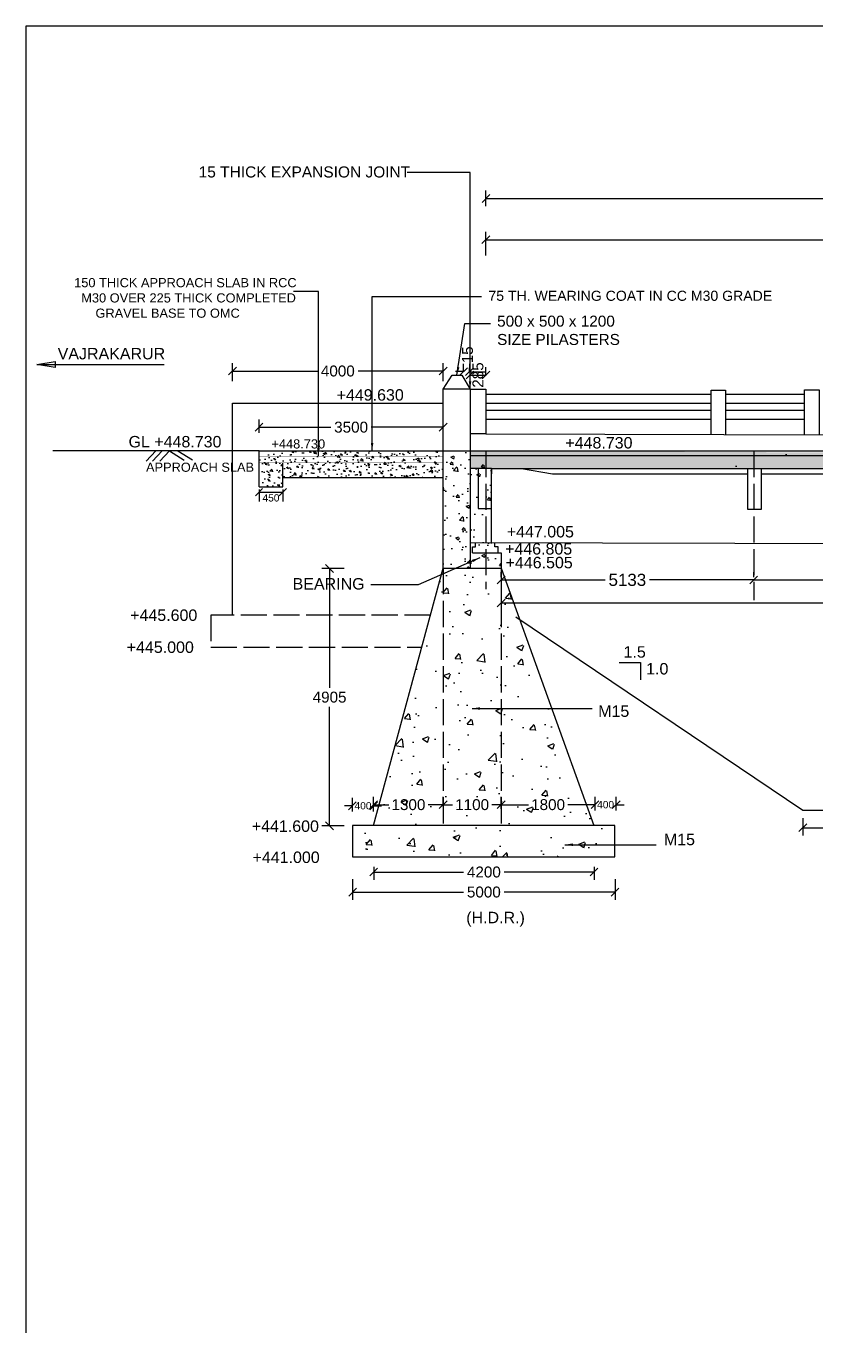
# Model space of a CAD drawing. Header units: inches. Extents: x 19201.6 to 19297.2, y 19008.4 to 19074.4.
# Drawn here: x 19201.6 to 19219.71, y 19044.64 to 19074.44 of the extents above; entities that cross this region are included whole.
import ezdxf

# ---------------------------------------------------------------- set-up
doc = ezdxf.new("R2010")
doc.units = ezdxf.units.IN
doc.header["$MEASUREMENT"] = 0
doc.linetypes.add('ACAD_ISO02W100', pattern=[15, 12, -3])
for name, color, linetype in [('DIMENSION', 255, 'Continuous'), ('DRAWING', 2, 'Continuous'), ('HATCH', 255, 'Continuous'), ('TEXT', 255, 'Continuous')]:
    doc.layers.add(name, color=color, linetype=linetype)
doc.styles.get("Standard").update_dxf_attribs({"font": 'arial.ttf'})
doc.dimstyles.get("Standard").update_dxf_attribs({"dimtxt": 0.25, "dimasz": 0.18, "dimexe": 0.18, "dimexo": 0.0625, "dimgap": 0.09, "dimtad": 0, "dimtih": 1, "dimtoh": 1, "dimdec": 4, "dimzin": 0, "dimdsep": 46, "dimtxsty": 'Standard', "dimblk": 'OBLIQUE', "dimcen": 0.09, "dimadec": 0, "dimazin": 0, "dimtfac": 1, "dimtdec": 4, "dimtofl": 0, "dimtmove": 0, "dimatfit": 3, "dimfxl": 1, "dimtolj": 1, "dimtzin": 0, "dimarcsym": 0})
pattern_1 = [(50, (0, 0), (1.434520365, -0.12550427), [0.15, -1.65]), (355, (0, 0), (-0.27750267, 1.50438427), [0.12, -1.32]), (100.4514, (0.1195, -0.0105), (1.15701876, 1.378879084), [0.12748038, -1.402284224]), (46.1842, (0, 0.4), (2.1344821, -0.33103803), [0.225, -2.475]), (96.6356, (0.1779, 0.3724), (1.86932541, 1.94823574), [0.19122058, -2.103426]), (351.1842, (0, 0.4), (1.86932389, 1.9482372), [0.18, -1.98]), (21, (0.2, 0.3), (1.193814104, -0.80523778), [0.15, -1.65]), (326, (0.2, 0.3), (0.48663066, 1.45030009), [0.12, -1.32]), (71.4514, (0.2995, 0.2329), (1.68044526, 0.64506099), [0.12748038, -1.402284224]), (37.5, (0, 0), (0.024319711, 0.665787708), [0, -1.304, 0, -1.34, 0, -1.325]), (7.5, (0, 0), (0.526139075, 0.788823424), [0, -0.764, 0, -1.274, 0, -0.505]), (327.5, (-0.446, 0), (1.067644872, -0.045109743), [0, -0.5, 0, -1.56, 0, -2.07]), (317.5, (-0.646, 0), (1.16637234, 0.200209965), [0, -0.65, 0, -1.036, 0, -1.47])]

# ---------------------------------------------------------------- blocks, each defined once
blk = doc.blocks.new('_Oblique')
at = {"color": 0, "linetype": 'ByBlock', "lineweight": -2}
blk.add_line((-0.5, -0.5), (0.5, 0.5), dxfattribs=at)
blk = doc.blocks.new('*D75')
at = {"layer": 'Defpoints', "color": 0, "transparency": 16777216}
for p in [(19211.165, 19065.241), (19206.944, 19065.05), (19211.165, 19065.05)]:
    blk.add_point(p, dxfattribs=at)
at = {"layer": 'DIMENSION', "color": 0, "lineweight": -2, "transparency": 16777216}
for p, q in [((19206.944, 19065.112), (19206.944, 19065.421)), ((19206.944, 19065.241), (19208.592, 19065.241)), ((19211.165, 19065.241), (19209.517, 19065.241)), ((19211.165, 19065.112), (19211.165, 19065.421))]:
    blk.add_line(p, q, dxfattribs=at)
at = {"layer": 'DIMENSION', "color": 0, "lineweight": -2, "transparency": 16777216, "xscale": 0.18, "yscale": 0.18, "zscale": 0.18, "rotation": 180}
blk.add_blockref('_Oblique', (19206.944, 19065.241), dxfattribs=at)
at = {"layer": 'DIMENSION', "color": 0, "lineweight": -2, "transparency": 16777216, "xscale": 0.18, "yscale": 0.18, "zscale": 0.18}
blk.add_blockref('_Oblique', (19211.165, 19065.241), dxfattribs=at)
at = {"layer": 'DIMENSION', "color": 0, "transparency": 16777216, "insert": (19209.054, 19065.241), "char_height": 0.25, "attachment_point": 5}
blk.add_mtext('\\A1;3500', dxfattribs=at)
blk = doc.blocks.new('*D76')
at = {"layer": 'Defpoints', "color": 0, "transparency": 16777216}
for p in [(19211.165, 19066.528), (19206.335, 19066.236), (19211.165, 19066.236)]:
    blk.add_point(p, dxfattribs=at)
at = {"layer": 'DIMENSION', "color": 0, "lineweight": -2, "transparency": 16777216}
for p, q in [((19206.335, 19066.298), (19206.335, 19066.708)), ((19211.165, 19066.298), (19211.165, 19066.708)), ((19206.335, 19066.528), (19208.282, 19066.528)), ((19211.165, 19066.528), (19209.218, 19066.528))]:
    blk.add_line(p, q, dxfattribs=at)
at = {"layer": 'DIMENSION', "color": 0, "lineweight": -2, "transparency": 16777216, "xscale": 0.18, "yscale": 0.18, "zscale": 0.18, "rotation": 180}
blk.add_blockref('_Oblique', (19206.335, 19066.528), dxfattribs=at)
at = {"layer": 'DIMENSION', "color": 0, "lineweight": -2, "transparency": 16777216, "xscale": 0.18, "yscale": 0.18, "zscale": 0.18}
blk.add_blockref('_Oblique', (19211.165, 19066.528), dxfattribs=at)
at = {"layer": 'DIMENSION', "color": 0, "transparency": 16777216, "insert": (19208.75, 19066.528), "char_height": 0.25, "attachment_point": 5}
blk.add_mtext('\\A1;4000', dxfattribs=at)
blk = doc.blocks.new('*D77')
at = {"layer": 'Defpoints', "color": 0, "transparency": 16777216}
for p in [(19208.959, 19062.001), (19208.561, 19056.107), (19208.959, 19056.107)]:
    blk.add_point(p, dxfattribs=at)
at = {"layer": 'DIMENSION', "color": 0, "lineweight": -2, "transparency": 16777216}
for p, q in [((19208.897, 19062.001), (19208.381, 19062.001)), ((19208.561, 19062.001), (19208.561, 19059.271)), ((19208.561, 19056.107), (19208.561, 19058.836)), ((19208.897, 19056.107), (19208.381, 19056.107))]:
    blk.add_line(p, q, dxfattribs=at)
at = {"layer": 'DIMENSION', "color": 0, "lineweight": -2, "transparency": 16777216, "xscale": 0.18, "yscale": 0.18, "zscale": 0.18}
for p, rotation in [((19208.561, 19062.001), 90), ((19208.561, 19056.107), 270)]:
    blk.add_blockref('_Oblique', p, dxfattribs=dict(at, rotation=rotation))
at = {"layer": 'DIMENSION', "color": 0, "transparency": 16777216, "insert": (19208.561, 19059.054), "char_height": 0.25, "attachment_point": 5}
blk.add_mtext('\\A1;4905', dxfattribs=at)
blk = doc.blocks.new('*D78')
at = {"layer": 'Defpoints', "color": 0, "transparency": 16777216}
for p in [(19209.572, 19055.23), (19214.622, 19055.23), (19214.622, 19055.046)]:
    blk.add_point(p, dxfattribs=at)
at = {"layer": 'DIMENSION', "color": 0, "lineweight": -2, "transparency": 16777216}
for p, q in [((19209.572, 19055.168), (19209.572, 19054.866)), ((19214.622, 19055.168), (19214.622, 19054.866)), ((19209.572, 19055.046), (19211.629, 19055.046)), ((19214.622, 19055.046), (19212.565, 19055.046))]:
    blk.add_line(p, q, dxfattribs=at)
at = {"layer": 'DIMENSION', "color": 0, "lineweight": -2, "transparency": 16777216, "xscale": 0.18, "yscale": 0.18, "zscale": 0.18, "rotation": 180}
blk.add_blockref('_Oblique', (19209.572, 19055.046), dxfattribs=at)
at = {"layer": 'DIMENSION', "color": 0, "lineweight": -2, "transparency": 16777216, "xscale": 0.18, "yscale": 0.18, "zscale": 0.18}
blk.add_blockref('_Oblique', (19214.622, 19055.046), dxfattribs=at)
at = {"layer": 'DIMENSION', "color": 0, "transparency": 16777216, "insert": (19212.097, 19055.046), "char_height": 0.25, "attachment_point": 5}
blk.add_mtext('\\A1;4200', dxfattribs=at)
blk = doc.blocks.new('*D79')
at = {"layer": 'Defpoints', "color": 0, "transparency": 16777216}
for p in [(19209.09, 19054.942), (19215.102, 19054.942), (19215.102, 19054.587)]:
    blk.add_point(p, dxfattribs=at)
at = {"layer": 'DIMENSION', "color": 0, "lineweight": -2, "transparency": 16777216}
for p, q in [((19209.09, 19054.88), (19209.09, 19054.407)), ((19215.102, 19054.88), (19215.102, 19054.407)), ((19209.09, 19054.587), (19211.633, 19054.587)), ((19215.102, 19054.587), (19212.559, 19054.587))]:
    blk.add_line(p, q, dxfattribs=at)
at = {"layer": 'DIMENSION', "color": 0, "lineweight": -2, "transparency": 16777216, "xscale": 0.18, "yscale": 0.18, "zscale": 0.18, "rotation": 180}
blk.add_blockref('_Oblique', (19209.09, 19054.587), dxfattribs=at)
at = {"layer": 'DIMENSION', "color": 0, "lineweight": -2, "transparency": 16777216, "xscale": 0.18, "yscale": 0.18, "zscale": 0.18}
blk.add_blockref('_Oblique', (19215.102, 19054.587), dxfattribs=at)
at = {"layer": 'DIMENSION', "color": 0, "transparency": 16777216, "insert": (19212.096, 19054.587), "char_height": 0.25, "attachment_point": 5}
blk.add_mtext('\\A1;5000', dxfattribs=at)
blk = doc.blocks.new('*D80')
at = {"layer": 'Defpoints', "color": 0, "transparency": 16777216}
for p in [(19212.491, 19061.741), (19218.28, 19061.741), (19218.28, 19061.741)]:
    blk.add_point(p, dxfattribs=at)
at = {"layer": 'DIMENSION', "color": 0, "lineweight": -2, "transparency": 16777216}
for p, q in [((19212.491, 19061.803), (19212.491, 19061.921)), ((19218.28, 19061.803), (19218.28, 19061.921)), ((19212.491, 19061.741), (19214.88, 19061.741)), ((19218.28, 19061.741), (19215.89, 19061.741))]:
    blk.add_line(p, q, dxfattribs=at)
at = {"layer": 'DIMENSION', "color": 0, "lineweight": -2, "transparency": 16777216, "xscale": 0.18, "yscale": 0.18, "zscale": 0.18, "rotation": 180}
blk.add_blockref('_Oblique', (19212.491, 19061.741), dxfattribs=at)
at = {"layer": 'DIMENSION', "color": 0, "lineweight": -2, "transparency": 16777216, "xscale": 0.18, "yscale": 0.18, "zscale": 0.18}
blk.add_blockref('_Oblique', (19218.28, 19061.741), dxfattribs=at)
at = {"layer": 'DIMENSION', "color": 0, "transparency": 16777216, "insert": (19215.385, 19061.741), "char_height": 0.2778, "attachment_point": 5}
blk.add_mtext('\\A1;5133', dxfattribs=at)
blk = doc.blocks.new('*D81')
at = {"layer": 'Defpoints', "color": 0, "transparency": 16777216}
for p in [(19218.28, 19061.741), (19224.444, 19061.741), (19224.444, 19061.741)]:
    blk.add_point(p, dxfattribs=at)
at = {"layer": 'DIMENSION', "color": 0, "lineweight": -2, "transparency": 16777216}
for p, q in [((19218.28, 19061.803), (19218.28, 19061.921)), ((19224.444, 19061.803), (19224.444, 19061.921)), ((19218.28, 19061.741), (19220.857, 19061.741)), ((19224.444, 19061.741), (19221.867, 19061.741))]:
    blk.add_line(p, q, dxfattribs=at)
at = {"layer": 'DIMENSION', "color": 0, "lineweight": -2, "transparency": 16777216, "xscale": 0.18, "yscale": 0.18, "zscale": 0.18, "rotation": 180}
blk.add_blockref('_Oblique', (19218.28, 19061.741), dxfattribs=at)
at = {"layer": 'DIMENSION', "color": 0, "lineweight": -2, "transparency": 16777216, "xscale": 0.18, "yscale": 0.18, "zscale": 0.18}
blk.add_blockref('_Oblique', (19224.444, 19061.741), dxfattribs=at)
at = {"layer": 'DIMENSION', "color": 0, "transparency": 16777216, "insert": (19221.362, 19061.741), "char_height": 0.2778, "attachment_point": 5}
blk.add_mtext('\\A1;5133', dxfattribs=at)
blk = doc.blocks.new('*D90')
at = {"layer": 'Defpoints', "color": 0, "transparency": 16777216}
for p in [(19212.491, 19061.75), (19230.186, 19061.479), (19230.186, 19061.214)]:
    blk.add_point(p, dxfattribs=at)
at = {"layer": 'DIMENSION', "color": 0, "lineweight": -2, "transparency": 16777216}
for p, q in [((19212.491, 19061.687), (19212.491, 19061.034)), ((19230.186, 19061.417), (19230.186, 19061.034)), ((19212.491, 19061.214), (19220.739, 19061.214)), ((19230.186, 19061.214), (19221.937, 19061.214))]:
    blk.add_line(p, q, dxfattribs=at)
at = {"layer": 'DIMENSION', "color": 0, "lineweight": -2, "transparency": 16777216, "xscale": 0.18, "yscale": 0.18, "zscale": 0.18, "rotation": 180}
blk.add_blockref('_Oblique', (19212.491, 19061.214), dxfattribs=at)
at = {"layer": 'DIMENSION', "color": 0, "lineweight": -2, "transparency": 16777216, "xscale": 0.18, "yscale": 0.18, "zscale": 0.18}
blk.add_blockref('_Oblique', (19230.186, 19061.214), dxfattribs=at)
at = {"layer": 'DIMENSION', "color": 0, "transparency": 16777216, "insert": (19221.338, 19061.214), "char_height": 0.2778, "attachment_point": 5}
blk.add_mtext('\\A1;14800', dxfattribs=at)
blk = doc.blocks.new('*D91')
at = {"layer": 'Defpoints', "color": 0, "transparency": 16777216}
for p in [(19219.407, 19056.343), (19222.991, 19056.343), (19222.991, 19056.063)]:
    blk.add_point(p, dxfattribs=at)
at = {"layer": 'TEXT', "color": 0, "lineweight": -2, "transparency": 16777216}
for p, q in [((19219.407, 19056.281), (19219.407, 19055.883)), ((19222.991, 19056.281), (19222.991, 19055.883)), ((19219.407, 19056.063), (19220.736, 19056.063)), ((19222.991, 19056.063), (19221.661, 19056.063))]:
    blk.add_line(p, q, dxfattribs=at)
at = {"layer": 'TEXT', "color": 0, "lineweight": -2, "transparency": 16777216, "xscale": 0.18, "yscale": 0.18, "zscale": 0.18, "rotation": 180}
blk.add_blockref('_Oblique', (19219.407, 19056.063), dxfattribs=at)
at = {"layer": 'TEXT', "color": 0, "lineweight": -2, "transparency": 16777216, "xscale": 0.18, "yscale": 0.18, "zscale": 0.18}
blk.add_blockref('_Oblique', (19222.991, 19056.063), dxfattribs=at)
at = {"layer": 'TEXT', "color": 0, "transparency": 16777216, "insert": (19221.199, 19056.063), "char_height": 0.25, "attachment_point": 5}
blk.add_mtext('\\A1;3000', dxfattribs=at)
blk = doc.blocks.new('*D92')
at = {"layer": 'Defpoints', "color": 0, "transparency": 16777216}
for p in [(19230.64, 19069.539), (19212.14, 19069.117), (19230.64, 19069.117)]:
    blk.add_point(p, dxfattribs=at)
at = {"layer": 'DIMENSION', "color": 0, "lineweight": -2, "transparency": 16777216}
for p, q in [((19212.14, 19069.18), (19212.14, 19069.719)), ((19230.64, 19069.18), (19230.64, 19069.719)), ((19212.14, 19069.539), (19220.791, 19069.539)), ((19230.64, 19069.539), (19221.989, 19069.539))]:
    blk.add_line(p, q, dxfattribs=at)
at = {"layer": 'DIMENSION', "color": 0, "lineweight": -2, "transparency": 16777216, "xscale": 0.18, "yscale": 0.18, "zscale": 0.18, "rotation": 180}
blk.add_blockref('_Oblique', (19212.14, 19069.539), dxfattribs=at)
at = {"layer": 'DIMENSION', "color": 0, "lineweight": -2, "transparency": 16777216, "xscale": 0.18, "yscale": 0.18, "zscale": 0.18}
blk.add_blockref('_Oblique', (19230.64, 19069.539), dxfattribs=at)
at = {"layer": 'DIMENSION', "color": 0, "transparency": 16777216, "insert": (19221.39, 19069.539), "char_height": 0.2778, "attachment_point": 5}
blk.add_mtext('\\A1;15400', dxfattribs=at)
blk = doc.blocks.new('*D93')
at = {"layer": 'Defpoints', "color": 0, "transparency": 16777216}
for p in [(19269.028, 19070.484), (19212.144, 19070.245), (19269.028, 19070.245)]:
    blk.add_point(p, dxfattribs=at)
at = {"layer": 'DIMENSION', "color": 0, "lineweight": -2, "transparency": 16777216}
for p, q in [((19212.144, 19070.308), (19212.144, 19070.664)), ((19269.028, 19070.308), (19269.028, 19070.664)), ((19212.144, 19070.484), (19239.968, 19070.484)), ((19269.028, 19070.484), (19241.204, 19070.484))]:
    blk.add_line(p, q, dxfattribs=at)
at = {"layer": 'DIMENSION', "color": 0, "lineweight": -2, "transparency": 16777216, "xscale": 0.18, "yscale": 0.18, "zscale": 0.18, "rotation": 180}
blk.add_blockref('_Oblique', (19212.144, 19070.484), dxfattribs=at)
at = {"layer": 'DIMENSION', "color": 0, "lineweight": -2, "transparency": 16777216, "xscale": 0.18, "yscale": 0.18, "zscale": 0.18}
blk.add_blockref('_Oblique', (19269.028, 19070.484), dxfattribs=at)
at = {"layer": 'DIMENSION', "color": 0, "transparency": 16777216, "insert": (19240.586, 19070.484), "char_height": 0.2778, "attachment_point": 5}
blk.add_mtext('\\A1;47400', dxfattribs=at)
blk = doc.blocks.new('*D96')
at = {"layer": 'Defpoints', "color": 0, "transparency": 16777216}
for p in [(19209.57, 19056.565), (19209.084, 19056.369), (19209.57, 19056.372)]:
    blk.add_point(p, dxfattribs=at)
at = {"layer": 'DIMENSION', "color": 0, "lineweight": -2, "transparency": 16777216}
for p, q in [((19209.084, 19056.565), (19208.904, 19056.565)), ((19209.084, 19056.431), (19209.084, 19056.745)), ((19209.57, 19056.435), (19209.57, 19056.745)), ((19209.57, 19056.565), (19209.75, 19056.565))]:
    blk.add_line(p, q, dxfattribs=at)
at = {"layer": 'DIMENSION', "color": 0, "lineweight": -2, "transparency": 16777216, "xscale": 0.18, "yscale": 0.18, "zscale": 0.18}
blk.add_blockref('_Oblique', (19209.084, 19056.565), dxfattribs=at)
at = {"layer": 'DIMENSION', "color": 0, "lineweight": -2, "transparency": 16777216, "xscale": 0.18, "yscale": 0.18, "zscale": 0.18, "rotation": 180}
blk.add_blockref('_Oblique', (19209.57, 19056.565), dxfattribs=at)
at = {"layer": 'DIMENSION', "color": 0, "transparency": 16777216, "insert": (19209.327, 19056.565), "char_height": 0.1667, "attachment_point": 5}
blk.add_mtext('\\A1;400', dxfattribs=at)
blk = doc.blocks.new('*D97')
at = {"layer": 'Defpoints', "color": 0, "transparency": 16777216}
for p in [(19211.165, 19056.59), (19209.57, 19056.494), (19211.165, 19056.494)]:
    blk.add_point(p, dxfattribs=at)
at = {"layer": 'DIMENSION', "color": 0, "lineweight": -2, "transparency": 16777216}
for p, q in [((19209.57, 19056.556), (19209.57, 19056.77)), ((19209.57, 19056.59), (19209.917, 19056.59)), ((19211.165, 19056.59), (19210.819, 19056.59)), ((19211.165, 19056.556), (19211.165, 19056.77))]:
    blk.add_line(p, q, dxfattribs=at)
at = {"layer": 'DIMENSION', "color": 0, "lineweight": -2, "transparency": 16777216, "xscale": 0.18, "yscale": 0.18, "zscale": 0.18, "rotation": 180}
blk.add_blockref('_Oblique', (19209.57, 19056.59), dxfattribs=at)
at = {"layer": 'DIMENSION', "color": 0, "lineweight": -2, "transparency": 16777216, "xscale": 0.18, "yscale": 0.18, "zscale": 0.18}
blk.add_blockref('_Oblique', (19211.165, 19056.59), dxfattribs=at)
at = {"layer": 'DIMENSION', "color": 0, "transparency": 16777216, "insert": (19210.368, 19056.59), "char_height": 0.25, "attachment_point": 5}
blk.add_mtext('\\A1;1300', dxfattribs=at)
blk = doc.blocks.new('*D98')
at = {"layer": 'Defpoints', "color": 0, "transparency": 16777216}
for p in [(19212.491, 19056.59), (19211.165, 19056.499), (19212.491, 19056.499)]:
    blk.add_point(p, dxfattribs=at)
at = {"layer": 'DIMENSION', "color": 0, "lineweight": -2, "transparency": 16777216}
for p, q in [((19211.165, 19056.562), (19211.165, 19056.77)), ((19211.165, 19056.59), (19211.377, 19056.59)), ((19212.491, 19056.59), (19212.279, 19056.59)), ((19212.491, 19056.562), (19212.491, 19056.77))]:
    blk.add_line(p, q, dxfattribs=at)
at = {"layer": 'DIMENSION', "color": 0, "lineweight": -2, "transparency": 16777216, "xscale": 0.18, "yscale": 0.18, "zscale": 0.18, "rotation": 180}
blk.add_blockref('_Oblique', (19211.165, 19056.59), dxfattribs=at)
at = {"layer": 'DIMENSION', "color": 0, "lineweight": -2, "transparency": 16777216, "xscale": 0.18, "yscale": 0.18, "zscale": 0.18}
blk.add_blockref('_Oblique', (19212.491, 19056.59), dxfattribs=at)
at = {"layer": 'DIMENSION', "color": 0, "transparency": 16777216, "insert": (19211.828, 19056.59), "char_height": 0.25, "attachment_point": 5}
blk.add_mtext('\\A1;1100', dxfattribs=at)
blk = doc.blocks.new('*D99')
at = {"layer": 'Defpoints', "color": 0, "transparency": 16777216}
for p in [(19214.644, 19056.59), (19212.491, 19056.435), (19214.644, 19056.435)]:
    blk.add_point(p, dxfattribs=at)
at = {"layer": 'DIMENSION', "color": 0, "lineweight": -2, "transparency": 16777216}
for p, q in [((19212.491, 19056.498), (19212.491, 19056.77)), ((19212.491, 19056.59), (19213.116, 19056.59)), ((19214.644, 19056.59), (19214.019, 19056.59)), ((19214.644, 19056.498), (19214.644, 19056.77))]:
    blk.add_line(p, q, dxfattribs=at)
at = {"layer": 'DIMENSION', "color": 0, "lineweight": -2, "transparency": 16777216, "xscale": 0.18, "yscale": 0.18, "zscale": 0.18, "rotation": 180}
blk.add_blockref('_Oblique', (19212.491, 19056.59), dxfattribs=at)
at = {"layer": 'DIMENSION', "color": 0, "lineweight": -2, "transparency": 16777216, "xscale": 0.18, "yscale": 0.18, "zscale": 0.18}
blk.add_blockref('_Oblique', (19214.644, 19056.59), dxfattribs=at)
at = {"layer": 'DIMENSION', "color": 0, "transparency": 16777216, "insert": (19213.568, 19056.59), "char_height": 0.25, "attachment_point": 5}
blk.add_mtext('\\A1;1800', dxfattribs=at)
blk = doc.blocks.new('*D100')
at = {"layer": 'Defpoints', "color": 0, "transparency": 16777216}
for p in [(19215.13, 19056.59), (19214.644, 19056.393), (19215.13, 19056.397)]:
    blk.add_point(p, dxfattribs=at)
at = {"layer": 'DIMENSION', "color": 0, "lineweight": -2, "transparency": 16777216}
for p, q in [((19214.644, 19056.59), (19214.464, 19056.59)), ((19214.644, 19056.456), (19214.644, 19056.77)), ((19215.13, 19056.459), (19215.13, 19056.77)), ((19215.13, 19056.59), (19215.31, 19056.59))]:
    blk.add_line(p, q, dxfattribs=at)
at = {"layer": 'DIMENSION', "color": 0, "lineweight": -2, "transparency": 16777216, "xscale": 0.18, "yscale": 0.18, "zscale": 0.18}
blk.add_blockref('_Oblique', (19214.644, 19056.59), dxfattribs=at)
at = {"layer": 'DIMENSION', "color": 0, "lineweight": -2, "transparency": 16777216, "xscale": 0.18, "yscale": 0.18, "zscale": 0.18, "rotation": 180}
blk.add_blockref('_Oblique', (19215.13, 19056.59), dxfattribs=at)
at = {"layer": 'DIMENSION', "color": 0, "transparency": 16777216, "insert": (19214.887, 19056.59), "char_height": 0.1667, "attachment_point": 5}
blk.add_mtext('\\A1;400', dxfattribs=at)
blk = doc.blocks.new('*D132')
at = {"layer": 'Defpoints', "color": 0, "transparency": 16777216}
for p in [(19212.144, 19066.437), (19211.78, 19066.353), (19212.144, 19066.353)]:
    blk.add_point(p, dxfattribs=at)
at = {"layer": 'DIMENSION', "color": 0, "lineweight": -2, "transparency": 16777216}
for p, q in [((19211.78, 19066.415), (19211.78, 19066.617)), ((19211.78, 19066.437), (19212.144, 19066.437)), ((19212.144, 19066.415), (19212.144, 19066.617))]:
    blk.add_line(p, q, dxfattribs=at)
at = {"layer": 'DIMENSION', "color": 0, "lineweight": -2, "transparency": 16777216, "xscale": 0.18, "yscale": 0.18, "zscale": 0.18, "rotation": 180}
blk.add_blockref('_Oblique', (19211.78, 19066.437), dxfattribs=at)
at = {"layer": 'DIMENSION', "color": 0, "lineweight": -2, "transparency": 16777216, "xscale": 0.18, "yscale": 0.18, "zscale": 0.18}
blk.add_blockref('_Oblique', (19212.144, 19066.437), dxfattribs=at)
at = {"layer": 'DIMENSION', "color": 0, "transparency": 16777216, "insert": (19211.962, 19066.437), "char_height": 0.25, "attachment_point": 5, "rotation": 90}
blk.add_mtext('\\A1;285', dxfattribs=at)

msp = doc.modelspace()

# ---------------------------------------------------------------- hatches: boundary and pattern name
at = {"layer": 'HATCH'}
h = msp.add_hatch(dxfattribs=at)
h.set_pattern_fill('AR-CONC', color=256, scale=0.05, style=0)
h.set_pattern_definition([(50, (0, 0), (0.3586300913, -0.0313760675), [0.0375, -0.4125]), (355, (0, 0), (-0.069375667, 0.376096067), [0.03, -0.33]), (100.4514, (0.0299, -0.0026), (0.289254691, 0.344719771), [0.031870095, -0.350571056]), (46.1842, (0, 0.1), (0.533620524, -0.082759507), [0.05625, -0.61875]), (96.6356, (0.04447, 0.0931), (0.467331353, 0.487058935), [0.047805144, -0.5258565]), (351.1842, (0, 0.1), (0.467330973, 0.4870593), [0.045, -0.495]), (21, (0.05, 0.075), (0.298453526, -0.2013094453), [0.0375, -0.4125]), (326, (0.05, 0.075), (0.121657666, 0.3625750225), [0.03, -0.33]), (71.4514, (0.07487, 0.05822), (0.4201113143, 0.1612652484), [0.031870095, -0.350571056]), (37.5, (0, 0), (0.00607992766, 0.1664469269), [0, -0.326, 0, -0.335, 0, -0.33125]), (7.5, (0, 0), (0.1315347687, 0.1972058559), [0, -0.191, 0, -0.3185, 0, -0.12625]), (327.5, (-0.1115, 0), (0.2669112181, -0.0112774359), [0, -0.125, 0, -0.39, 0, -0.5175]), (317.5, (-0.1615, 0), (0.2915930847, 0.0500524912), [0, -0.1625, 0, -0.259, 0, -0.3675])])
h.paths.add_polyline_path([(19206.94377, 19064.69683), (19206.94377, 19064.57537), (19211.16512, 19064.57537), (19211.16512, 19064.69683)])
h.paths.add_polyline_path([(19211.16512, 19064.42329), (19211.16512, 19064.57537), (19206.94377, 19064.57537), (19206.94377, 19064.42329)])
h.paths.add_polyline_path([(19211.16512, 19064.09068), (19211.16512, 19064.42329), (19207.49201, 19064.42329), (19207.49201, 19064.09068)])
h.paths.add_polyline_path([(19207.49201, 19064.42329), (19206.94377, 19064.42329), (19206.94377, 19063.87291), (19207.49201, 19063.87291), (19207.49201, 19064.09068)])
h = msp.add_hatch(dxfattribs=at)
h.set_pattern_fill('AR-CONC', color=256, scale=0.1, style=0)
h.set_pattern_definition([(50, (0, 0), (0.717260183, -0.062752135), [0.075, -0.825]), (355, (0, 0), (-0.138751334, 0.752192134), [0.06, -0.66]), (100.4514, (0.0598, -0.0052), (0.578509382, 0.689439542), [0.06374019, -0.701142112]), (46.1842, (0, 0.2), (1.06724105, -0.165519014), [0.1125, -1.2375]), (96.6356, (0.0889, 0.1862), (0.934662706, 0.97411787), [0.09561029, -1.051713]), (351.1842, (0, 0.2), (0.934661945, 0.9741186), [0.09, -0.99]), (21, (0.1, 0.15), (0.596907052, -0.402618891), [0.075, -0.825]), (326, (0.1, 0.15), (0.243315332, 0.725150045), [0.06, -0.66]), (71.4514, (0.14974, 0.11645), (0.840222629, 0.322530497), [0.06374019, -0.701142112]), (37.5, (0, 0), (0.0121598553, 0.3328938538), [0, -0.652, 0, -0.67, 0, -0.6625]), (7.5, (0, 0), (0.2630695374, 0.394411712), [0, -0.382, 0, -0.637, 0, -0.2525]), (327.5, (-0.223, 0), (0.5338224362, -0.0225548717), [0, -0.25, 0, -0.78, 0, -1.035]), (317.5, (-0.323, 0), (0.583186169, 0.100104982), [0, -0.325, 0, -0.518, 0, -0.735])])
h.paths.add_polyline_path([(19211.78009, 19064.69683), (19211.16512, 19064.69683), (19211.16512, 19062.01154), (19211.78009, 19062.01154)])
h.paths.add_polyline_path([(19212.4906, 19062.36141), (19212.42261, 19062.36141), (19212.13888, 19062.36141), (19212.13888, 19062.01154), (19212.4906, 19062.01154)])
h.paths.add_polyline_path([(19212.13888, 19062.60173), (19211.90286, 19062.60235), (19211.90286, 19062.49786), (19211.83607, 19062.49786), (19211.83607, 19062.36141), (19212.13888, 19062.36141)])
h.paths.add_polyline_path([(19212.34928, 19062.49786), (19212.34928, 19062.60117), (19212.13888, 19062.60173), (19212.13888, 19062.36141), (19212.42261, 19062.36141), (19212.42261, 19062.49786)])
h.paths.add_polyline_path([(19212.13888, 19062.01154), (19212.13888, 19062.36141), (19211.83607, 19062.36141), (19211.83607, 19062.49786), (19211.90286, 19062.49786), (19211.90286, 19062.60235), (19211.78009, 19062.60267), (19211.78009, 19062.01154)])
h.paths.add_polyline_path([(19211.78009, 19062.60267), (19212.13888, 19062.60173), (19212.13888, 19063.37956), (19211.96816, 19063.37956), (19211.96816, 19064.29613), (19211.78009, 19064.29613)])
h.paths.add_polyline_path([(19211.96816, 19063.37956), (19212.13888, 19063.37956), (19212.13888, 19064.29613), (19211.96816, 19064.29613)], flags=17)
h.paths.add_polyline_path([(19212.13888, 19063.37956), (19212.27459, 19063.37956), (19212.27459, 19064.29613), (19212.13888, 19064.29613)])
h.paths.add_polyline_path([(19212.13888, 19064.29613), (19212.13888, 19064.59625), (19211.78009, 19064.59625), (19211.78009, 19064.29613)])
h = msp.add_hatch(dxfattribs=at)
h.set_pattern_fill('AR-CONC', color=256, scale=0.5, style=0)
h.set_pattern_definition([(50, (0, 0), (3.5863009, -0.31376067), [0.375, -4.125]), (355, (0, 0), (-0.69375667, 3.76096067), [0.3, -3.3]), (100.4514, (0.299, -0.026), (2.8925469, 3.4471977), [0.31870095, -3.50571056]), (46.1842, (0, 1), (5.33620524, -0.8275951), [0.5625, -6.1875]), (96.6356, (0.4447, 0.931), (4.6733135, 4.8705894), [0.4780514, -5.258565]), (351.1842, (0, 1), (4.6733097, 4.870593), [0.45, -4.95]), (21, (0.5, 0.75), (2.98453526, -2.01309445), [0.375, -4.125]), (326, (0.5, 0.75), (1.21657666, 3.62575023), [0.3, -3.3]), (71.4514, (0.7487, 0.5822), (4.20111314, 1.6126525), [0.31870095, -3.50571056]), (37.5, (0, 0), (0.060799277, 1.66446927), [0, -3.26, 0, -3.35, 0, -3.3125]), (7.5, (0, 0), (1.31534769, 1.97205856), [0, -1.91, 0, -3.185, 0, -1.2625]), (327.5, (-1.115, 0), (2.66911218, -0.11277436), [0, -1.25, 0, -3.9, 0, -5.175]), (317.5, (-1.615, 0), (2.91593085, 0.50052491), [0, -1.625, 0, -2.59, 0, -3.675])])
h.paths.add_polyline_path([(19211.78009, 19064.69683), (19269.38481, 19064.46162), (19269.38481, 19064.1615), (19211.78009, 19064.29613)])
h = msp.add_hatch(dxfattribs=at)
h.set_pattern_fill('AR-CONC', color=256, scale=0.2, style=0)
h.set_pattern_definition(pattern_1)
h.paths.add_polyline_path([(19211.78009, 19064.69683), (19269.38481, 19064.46162), (19269.38481, 19064.1615), (19211.78009, 19064.29613)])
h = msp.add_hatch(dxfattribs=at)
h.set_pattern_fill('AR-CONC', color=256, scale=0.2, style=0)
h.set_pattern_definition(pattern_1)
h.paths.add_polyline_path([(19215.09536, 19055.39699), (19215.09536, 19056.11009), (19214.61647, 19056.11009), (19212.46264, 19056.11009), (19211.1453, 19056.11009), (19209.57018, 19056.11009), (19209.08432, 19056.11009), (19209.08432, 19055.39699)])
h.paths.add_polyline_path([(19211.16512, 19062.01154), (19209.57018, 19056.11009), (19211.1453, 19056.11009), (19211.16512, 19056.11009)])
h.paths.add_polyline_path([(19212.4906, 19062.01154), (19211.16512, 19062.01154), (19211.16512, 19056.11009), (19212.46264, 19056.11009), (19212.4906, 19056.11009)])
h.paths.add_polyline_path([(19212.4906, 19056.11009), (19214.61647, 19056.11009), (19212.4906, 19062.01154)])

# ---------------------------------------------------------------- linework, layer by layer
at = {"layer": 'DIMENSION'}
for p, q in [((19211.63006, 19066.52072), (19211.63301, 19066.695)), ((19211.76995, 19066.51835), (19211.7729, 19066.69263)), ((19211.62996, 19066.51502), (19211.44999, 19066.51807)), ((19211.76985, 19066.51266), (19212.1298, 19066.50657)), ((19206.94377, 19063.81041), (19206.94377, 19063.53613)), ((19206.94377, 19063.75042), (19207.49201, 19063.75042)), ((19207.49201, 19063.81041), (19207.49201, 19063.53613))]:
    msp.add_line(p, q, dxfattribs=at)
at = {"layer": 'DRAWING'}
msp.add_lwpolyline([(19296.90739, 19008.42213), (19201.60416, 19008.42213), (19201.60416, 19074.43576), (19296.90739, 19074.43576)], close=True, dxfattribs=at)
for points in [[(19211.16512, 19062.01154), (19211.16512, 19066.1129), (19211.36696, 19066.43673), (19211.59351, 19066.43673), (19211.78009, 19066.1129), (19211.78009, 19062.01154)], [(19211.78009, 19066.1129), (19211.16512, 19066.1129)], [(19211.78009, 19066.1129), (19212.14382, 19066.1129), (19212.14382, 19065.98663), (19212.14382, 19065.75843), (19212.14382, 19065.57109), (19212.14382, 19065.3358), (19212.14382, 19065.09187), (19211.78009, 19065.09187)], [(19217.30335, 19065.0774), (19217.30335, 19066.09275), (19217.63501, 19066.09275), (19217.63501, 19065.07647)], [(19219.44616, 19065.07139), (19219.44616, 19066.09691), (19219.77783, 19066.09691), (19219.77783, 19065.07046)], [(19217.30335, 19065.98783), (19212.14382, 19065.98783)], [(19219.44616, 19065.98783), (19217.63501, 19065.98783)], [(19206.33483, 19060.93664), (19206.33483, 19065.78914), (19211.16512, 19065.78914)], [(19217.30335, 19065.78401), (19212.14382, 19065.78401)], [(19217.30335, 19065.62401), (19212.14382, 19065.62401)], [(19219.44616, 19065.78401), (19217.63501, 19065.78401)], [(19219.44616, 19065.62401), (19217.63501, 19065.62401)], [(19217.30335, 19065.41801), (19212.14382, 19065.41801)], [(19219.44616, 19065.41801), (19217.63501, 19065.41801)], [(19212.14382, 19065.09187), (19269.38481, 19064.93135)], [(19206.94377, 19064.69683), (19202.21606, 19064.69683)], [(19204.57992, 19064.69683), (19204.35867, 19064.45988)], [(19204.72593, 19064.69683), (19204.50467, 19064.45988)], [(19204.8957, 19064.69683), (19204.67445, 19064.45988)], [(19204.8957, 19064.69683), (19205.22605, 19064.48761)], [(19205.08585, 19064.70022), (19205.4162, 19064.491)], [(19206.94377, 19063.87291), (19206.94377, 19064.69683)], [(19206.94377, 19064.69683), (19211.16512, 19064.69683)], [(19211.16512, 19064.69683), (19230.99289, 19064.69683)], [(19207.49201, 19064.09068), (19207.49201, 19064.42329)], [(19211.78009, 19064.59625), (19230.99289, 19064.59625)], [(19206.94377, 19063.87291), (19207.49201, 19063.87291), (19207.49201, 19064.09068), (19211.16512, 19064.09068)], [(19212.27459, 19062.57853), (19212.27459, 19064.29613), (19211.78009, 19064.29613)], [(19211.96816, 19064.29613), (19211.96816, 19063.37956), (19212.27459, 19063.37956)], [(19212.27459, 19064.29613), (19231.48739, 19064.29613)], [(19212.27459, 19064.29613), (19212.27459, 19064.1721)], [(19212.95812, 19064.29613), (19213.6693, 19064.1721)], [(19213.6693, 19064.1721), (19218.13965, 19064.1721)], [(19218.13965, 19064.29613), (19218.13965, 19063.36429), (19218.45939, 19063.36429), (19218.45939, 19064.29613)], [(19218.45939, 19064.1721), (19229.13766, 19064.1721)], [(19211.78009, 19062.60267), (19269.39218, 19062.45105)], [(19211.83607, 19062.36141), (19211.83607, 19062.49786), (19211.90286, 19062.49786), (19211.90286, 19062.60235)], [(19212.42261, 19062.36141), (19212.42261, 19062.49786), (19212.34928, 19062.49786), (19212.34928, 19062.60117)], [(19211.83607, 19062.36141), (19212.42261, 19062.36141), (19212.4906, 19062.36141), (19212.4906, 19062.01154)], [(19209.57018, 19056.11009), (19211.16512, 19062.01154), (19212.4906, 19062.01154), (19214.61647, 19056.11009)], [(19233.03387, 19049.52988), (19222.99066, 19056.34469), (19222.31863, 19056.34469), (19222.31863, 19056.45898), (19219.40659, 19056.45898), (19212.82713, 19060.88905)], [(19215.1991, 19059.84746), (19215.68604, 19059.84746), (19215.68604, 19059.45239)], [(19209.08432, 19055.39699), (19215.09536, 19055.39699), (19215.09536, 19056.11009), (19214.61647, 19056.11009), (19212.46264, 19056.11009), (19211.1453, 19056.11009), (19209.57018, 19056.11009), (19209.08432, 19056.11009), (19209.08432, 19055.39699)]]:
    msp.add_lwpolyline(points, dxfattribs=at)
at = {"layer": 'DRAWING', "linetype": 'ACAD_ISO02W100', "ltscale": 0.05}
for points in [[(19212.13888, 19064.69683), (19212.13888, 19061.53074)], [(19218.27953, 19064.69683), (19218.27953, 19061.27417)], [(19211.16512, 19062.01154), (19211.16512, 19056.11009)], [(19212.4906, 19062.01154), (19212.4906, 19056.11009)], [(19210.87462, 19060.93664), (19205.83802, 19060.93664), (19205.83802, 19060.19972), (19210.67546, 19060.19972)]]:
    msp.add_lwpolyline(points, dxfattribs=at)
at = {"layer": 'DRAWING', "const_width": 0.01}
for points in [[(19211.16512, 19064.57537), (19206.94377, 19064.57537)], [(19211.16512, 19064.42329), (19206.94377, 19064.42329)]]:
    msp.add_lwpolyline(points, dxfattribs=at)

# ---------------------------------------------------------------- block references
at = {"layer": 'DIMENSION'}
for p, xscale, yscale, zscale, rotation in [((19211.62996, 19066.51502), 0.18, 0.18, 0.18, 359.0305114822667), ((19211.76985, 19066.51266), 0.18, 0.18, 0.18, 179.0305114822667), ((19206.94377, 19063.75042), 0.1666666666666667, 0.1666666666666667, 0.1666666666666667, 180)]:
    msp.add_blockref('_Oblique', p, dxfattribs=dict(at, xscale=xscale, yscale=yscale, zscale=zscale, rotation=rotation))
at = {"layer": 'DIMENSION', "xscale": 0.1666666666666667, "yscale": 0.1666666666666667, "zscale": 0.1666666666666667}
msp.add_blockref('_Oblique', (19207.49201, 19063.75042), dxfattribs=at)

# ---------------------------------------------------------------- texts
at = {"layer": 'DIMENSION', "insert": (19211.72224, 19066.90008), "char_height": 0.25, "attachment_point": 5, "rotation": 90}
msp.add_mtext('15', dxfattribs=at)
at = {"layer": 'DIMENSION', "insert": (19207.21789, 19063.62051), "char_height": 0.166667, "attachment_point": 5}
msp.add_mtext('\\A1;450', dxfattribs=at)
at = {"layer": 'TEXT', "attachment_point": 1}
for s, insert, char_height, width in [('15 THICK EXPANSION JOINT', (19205.56018, 19071.21776), 0.2538932, 10.7978456), ('150 THICK APPROACH SLAB IN RCC\\P  M30 OVER 225 THICK COMPLETED\\P      GRAVEL BASE TO OMC', (19202.70792, 19068.65922), 0.2098291, 8.9238393), ('75 TH. WEARING COAT IN CC M30 GRADE', (19212.20108, 19068.36832), 0.230812, 9.8162232), ('500 x 500 x 1200\\PSIZE PILASTERS', (19212.40003, 19067.79768), 0.2517949, 10.7086072), ('VAJRAKARUR', (19202.33023, 19067.0581), 0.262286, 11.1547991), ('+449.630', (19208.72259, 19066.11219), 0.262286, 11.1547991), ('GL +448.730', (19203.95453, 19065.04039), 0.2622864, 11.1547991), ('+448.730', (19207.22909, 19064.96327), 0.209829, 8.9238393), ('+448.730', (19213.96445, 19065.01538), 0.262286, 11.1547991), ('APPROACH SLAB', (19204.3546, 19064.42867), 0.2098291, 8.9238393), ('+447.005', (19212.62203, 19062.97793), 0.262286, 11.1547991), ('+446.805', (19212.58244, 19062.58513), 0.262286, 11.1547991), ('+446.505', (19212.59484, 19062.27023), 0.262286, 11.1547991), ('BEARING', (19207.71437, 19061.78379), 0.262286, 11.1547991), ('+445.600', (19203.99157, 19061.06465), 0.262286, 11.1547991), ('+445.000', (19203.91222, 19060.33115), 0.262286, 11.1547991), ('1.5', (19215.29835, 19060.22275), 0.262286, 11.1547991), ('1.0', (19215.81541, 19059.83673), 0.262286, 11.1547991), ('M15', (19214.71658, 19058.86513), 0.262286, 11.1547991), ('+441.600', (19206.77862, 19056.22947), 0.262286, 11.1547991), ('M15', (19216.22189, 19055.92411), 0.262286, 11.1547991), ('+441.000', (19206.79604, 19055.51624), 0.262286, 11.1547991), ('(H.D.R.)', (19211.69313, 19054.13559), 0.262286, 11.1547991)]:
    msp.add_mtext(s, dxfattribs=dict(at, insert=insert, char_height=char_height, width=width))

# ---------------------------------------------------------------- dimensions: what is measured, and where the dimension line sits
at = {"layer": 'DIMENSION'}
for base, p1, p2, text, override, picture, middle in [((19269.02795, 19070.48401), (19212.14382, 19070.24513), (19269.02795, 19070.24513), '47400', {"dimtxt": 0.277778}, '*D93', (19240.58588, 19070.48401)), ((19230.64024, 19069.53915), (19212.13959, 19069.11705), (19230.64024, 19069.11705), '15400', {"dimtxt": 0.277778}, '*D92', (19221.38992, 19069.53915)), ((19230.18556, 19061.21408), (19212.4906, 19061.74991), (19230.18556, 19061.4792), '14800', {"dimtxt": 0.277778}, '*D90', (19221.33808, 19061.21408)), ((19209.57018, 19056.56542), (19209.08432, 19056.36878), (19209.57018, 19056.372), '400', {"dimtxt": 0.166667, "dimgap": 0.05}, '*D96', (19209.32725, 19056.56542)), ((19215.13029, 19056.58996), (19214.64443, 19056.39332), (19215.13029, 19056.39654), '400', {"dimtxt": 0.166667, "dimgap": 0.05}, '*D100', (19214.88736, 19056.58996))]:
    dim = msp.add_linear_dim(base=base, p1=p1, p2=p2, text=text, dimstyle='Standard', override=override, dxfattribs=at)
    dim.commit()
    dim.dimension.update_dxf_attribs({"geometry": picture, "text_midpoint": middle})
for base, p1, p2, text, picture, middle in [((19211.16512, 19066.52793), (19206.33483, 19066.23554), (19211.16512, 19066.23554), '4000', '*D76', (19208.74998, 19066.52793)), ((19211.16512, 19065.24088), (19206.94377, 19065.04965), (19211.16512, 19065.04965), '3500', '*D75', (19209.05445, 19065.24088)), ((19211.16512, 19056.58996), (19209.57018, 19056.4936), (19211.16512, 19056.4936), '1300', '*D97', (19210.36765, 19056.58996)), ((19212.4906, 19056.58996), (19211.16512, 19056.49941), (19212.4906, 19056.49941), '1100', '*D98', (19211.82786, 19056.58996)), ((19214.64443, 19056.58996), (19212.4906, 19056.43533), (19214.64443, 19056.43533), '1800', '*D99', (19213.56751, 19056.58996)), ((19214.62151, 19055.04611), (19209.57185, 19055.23014), (19214.62151, 19055.23014), '4200', '*D78', (19212.09668, 19055.04611)), ((19215.10245, 19054.58746), (19209.08982, 19054.94225), (19215.10245, 19054.94225), '5000', '*D79', (19212.09613, 19054.58746))]:
    dim = msp.add_linear_dim(base=base, p1=p1, p2=p2, text=text, dimstyle='Standard', dxfattribs=at)
    dim.commit()
    dim.dimension.update_dxf_attribs({"geometry": picture, "text_midpoint": middle})
dim = msp.add_linear_dim(base=(19212.14382, 19066.43683), p1=(19211.78009, 19066.3528), p2=(19212.14382, 19066.3528), angle=0, text='285', dimstyle='Standard', dxfattribs=at)
dim.commit()
dim.dimension.update_dxf_attribs({"geometry": '*D132', "text_midpoint": (19211.96195, 19066.43683), "dimtype": 161, "text_rotation": 90})
dim = msp.add_linear_dim(base=(19208.56052, 19056.10687), p1=(19208.95939, 19062.00058), p2=(19208.95939, 19056.10687), angle=90, text='4905', dimstyle='Standard', dxfattribs=at)
dim.commit()
dim.dimension.update_dxf_attribs({"geometry": '*D77', "text_midpoint": (19208.56052, 19059.05373)})
for p1, p2, picture, middle in [((19212.4906, 19061.74084), (19218.27953, 19061.74084), '*D80', (19215.38507, 19061.74084)), ((19218.27953, 19061.74084), (19224.44419, 19061.74084), '*D81', (19221.36186, 19061.74084))]:
    dim = msp.add_aligned_dim(p1=p1, p2=p2, distance=0, text='5133', dimstyle='Standard', override={"dimtxt": 0.277778}, dxfattribs=at)
    dim.commit()
    dim.dimension.update_dxf_attribs({"geometry": picture, "text_midpoint": middle})
at = {"layer": 'TEXT'}
dim = msp.add_linear_dim(base=(19222.99066, 19056.06319), p1=(19219.40659, 19056.34336), p2=(19222.99066, 19056.34336), text='3000', dimstyle='Standard', dxfattribs=at)
dim.commit()
dim.dimension.update_dxf_attribs({"geometry": '*D91', "text_midpoint": (19221.19862, 19056.06319)})

# ---------------------------------------------------------------- leaders
at = {"layer": 'DIMENSION'}
for points, override in [([(19211.78009, 19066.1129), (19211.78009, 19071.07582), (19210.33783, 19071.07582)], {"dimgap": 0.09, "dimtad": 0}), ([(19208.30564, 19064.58098), (19208.30564, 19068.35118), (19207.73314, 19068.35118)], {"dimgap": 0.09, "dimtad": 0}), ([(19209.53563, 19064.69992), (19209.53563, 19068.2395), (19212.04535, 19068.2395)], {"dimgap": 0.09, "dimtad": 0}), ([(19211.48023, 19066.43673), (19211.65762, 19067.61454), (19212.25038, 19067.61454)], {"dimgap": 0.09, "dimtad": 0}), ([(19201.8536, 19066.67945), (19204.77166, 19066.67945)], {"dimasz": 0.416667, "dimgap": 0.09, "dimtad": 0, "dimldrblk": 'ClosedBlank'}), ([(19212.00062, 19062.24774), (19210.59177, 19061.63125), (19209.50742, 19061.63125)], {"dimgap": 0.09, "dimtad": 0}), ([(19211.82599, 19058.7945), (19214.58211, 19058.7945)], {"dimgap": 0.09, "dimtad": 0}), ([(19213.95568, 19055.67244), (19216.04643, 19055.67244)], {"dimgap": 0.09, "dimtad": 0})]:
    msp.add_leader(points, dimstyle='Standard', override=override, dxfattribs=at)

doc.saveas('drawing.dxf')
